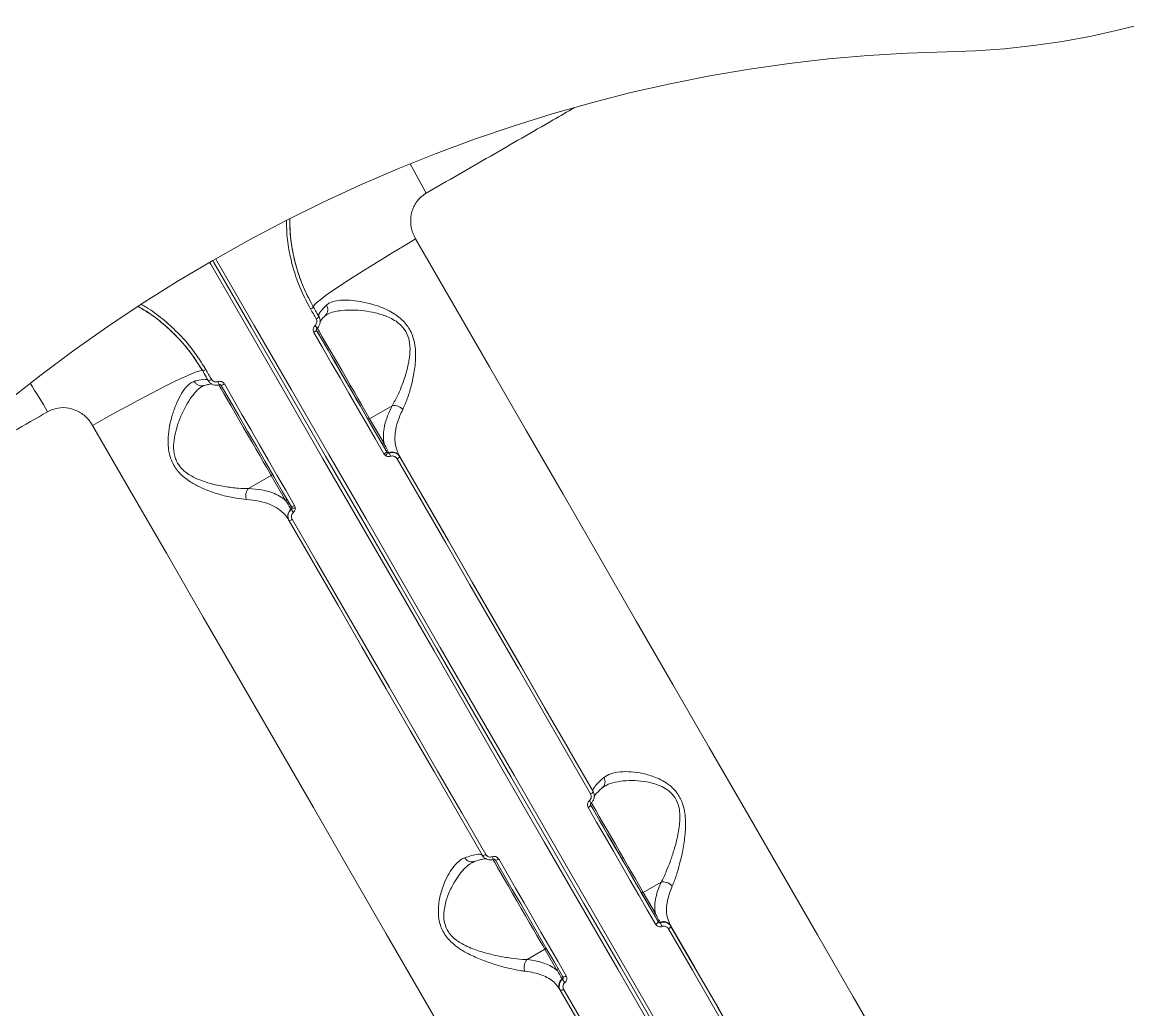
# Model space of a CAD drawing. Header units: millimetres. Extents: x 10684 to 26054, y -4768 to 6894.
# Drawn here: x 16969.7 to 17281.1, y -1703.8 to -1425.6 of the extents above; entities that cross this region are included whole.
import ezdxf

# ---------------------------------------------------------------- set-up
doc = ezdxf.new("R2010")
doc.units = ezdxf.units.MM
doc.layers.add('DIKOM_ОБЪЕКТ', color=7, linetype='Continuous')

msp = doc.modelspace()

# ---------------------------------------------------------------- linework, layer by layer
at = {"layer": 'DIKOM_ОБЪЕКТ', "color": 7, "linetype": 'Continuous', "lineweight": 15}
for p, q in [((17053.266, -1508.548), (17053.301, -1508.608)), ((17055.411, -1507.997), (17055.593, -1507.876)), ((17073.891, -1533.624), (17067.551, -1537.285)), ((17066.891, -1537.142), (17070.932, -1544.145)), ((17071.592, -1544.287), (17067.551, -1537.285)), ((17073.036, -1546.956), (17072.987, -1546.872)), ((17076.057, -1548.022), (17075.91, -1547.766)), ((17033.42, -1556.942), (17039.817, -1553.249)), ((17039.817, -1553.249), (17043.879, -1560.287)), ((17045.419, -1562.789), (17045.467, -1562.872)), ((17044.732, -1565.766), (17044.88, -1566.021)), ((17133.2, -1641.128), (17133.727, -1640.772)), ((17130.474, -1642.273), (17130.509, -1642.333)), ((17096.263, -1662.429), (17096.441, -1662.32)), ((17149.632, -1667.838), (17144.603, -1670.741)), ((17143.944, -1670.599), (17147.343, -1676.489)), ((17148.003, -1676.632), (17144.603, -1670.741)), ((17147.343, -1676.489), (17148.762, -1678.948)), ((17148.762, -1678.948), (17148.791, -1678.998)), ((17149.433, -1679.276), (17149.347, -1679.127)), ((17152.411, -1680.267), (17152.269, -1680.021)), ((17111.863, -1689.644), (17116.891, -1686.741)), ((17116.891, -1686.741), (17120.29, -1692.632)), ((17121.779, -1695.044), (17121.864, -1695.193)), ((17121.944, -1694.498), (17121.916, -1694.448)), ((17121.092, -1698.021), (17121.234, -1698.267))]:
    msp.add_line(p, q, dxfattribs=at)
at = {"layer": 'DIKOM_ОБЪЕКТ', "color": 7, "linetype": 'Continuous', "lineweight": 15, "flags": 128}
for points in [[(17230.044, -1433.973), (17238.157, -1433.692), (17246.31, -1433.102), (17254.488, -1432.204), (17262.677, -1431.001), (17270.863, -1429.493), (17279.031, -1427.685), (17287.167, -1425.578)], [(17230.044, -1433.973), (17219.004, -1434.305), (17207.92, -1434.953), (17196.803, -1435.918), (17185.663, -1437.199), (17174.513, -1438.795), (17163.363, -1440.703), (17152.223, -1442.921), (17141.106, -1445.449), (17130.022, -1448.283), (17118.982, -1451.42), (17107.998, -1454.857), (17097.079, -1458.591), (17086.237, -1462.619), (17075.482, -1466.935), (17064.825, -1471.537), (17054.277, -1476.419), (17043.849, -1481.576), (17033.549, -1487.004), (17023.39, -1492.696), (17013.38, -1498.649), (17003.53, -1504.854), (16993.849, -1511.307), (16984.348, -1518.001), (16975.034, -1524.929), (16965.919, -1532.084)], [(17051.705, -1505.843), (17051.755, -1505.565), (17052.122, -1505.108), (17052.8, -1504.475), (17053.784, -1503.673), (17055.065, -1502.707), (17056.632, -1501.588), (17058.469, -1500.326), (17060.56, -1498.931), (17062.887, -1497.417), (17065.427, -1495.797), (17068.159, -1494.087), (17071.056, -1492.301), (17074.092, -1490.457), (17077.241, -1488.57), (17080.472, -1486.659)], [(17213.731, -1717.463), (17203.707, -1700.102), (17193.634, -1682.655), (17183.514, -1665.128), (17173.35, -1647.525), (17163.147, -1629.853), (17152.907, -1612.118), (17142.634, -1594.324), (17132.33, -1576.478), (17121.999, -1558.585), (17111.645, -1540.65), (17101.27, -1522.681), (17090.878, -1504.682), (17080.472, -1486.659)], [(17022.477, -1493.225), (17022.798, -1493.78), (17033.314, -1511.995), (17043.821, -1530.193), (17054.315, -1548.369), (17064.793, -1566.517), (17075.252, -1584.631), (17085.688, -1602.707), (17096.099, -1620.739), (17106.481, -1638.721), (17116.831, -1656.647), (17127.147, -1674.513), (17137.424, -1692.313), (17147.66, -1710.042)], [(17023.345, -1492.722), (17023.648, -1493.248), (17034.156, -1511.448), (17044.654, -1529.631), (17055.139, -1547.791), (17065.609, -1565.925), (17076.059, -1584.024), (17086.486, -1602.085), (17096.889, -1620.102), (17107.262, -1638.069), (17117.604, -1655.981), (17127.911, -1673.832), (17138.179, -1691.617), (17148.407, -1709.331)], [(17148.407, -1709.331), (17138.179, -1691.617), (17127.911, -1673.832), (17117.604, -1655.981), (17107.262, -1638.069), (17096.889, -1620.102), (17086.486, -1602.085), (17076.059, -1584.024), (17065.609, -1565.925), (17055.139, -1547.791), (17044.654, -1529.631), (17034.156, -1511.448), (17023.648, -1493.248), (17023.345, -1492.722)], [(17149.396, -1709.04), (17139.16, -1691.311), (17128.883, -1673.511), (17118.567, -1655.645), (17108.217, -1637.718), (17097.835, -1619.737), (17087.424, -1601.705), (17076.988, -1583.629), (17066.529, -1565.514), (17056.051, -1547.366), (17045.557, -1529.19), (17035.05, -1510.992), (17024.534, -1492.777), (17024.213, -1492.222)], [(17050.902, -1506.371), (17051.101, -1506.717), (17051.301, -1507.063), (17051.501, -1507.409), (17051.701, -1507.755), (17051.901, -1508.101), (17052.1, -1508.447), (17052.3, -1508.793), (17052.5, -1509.139)], [(17051.705, -1505.843), (17051.9, -1506.181), (17052.095, -1506.519), (17052.29, -1506.857), (17052.486, -1507.195), (17052.681, -1507.533), (17052.876, -1507.871), (17053.071, -1508.21), (17053.266, -1508.548)], [(17053.301, -1508.608), (17053.102, -1508.263), (17052.902, -1507.917), (17052.703, -1507.571), (17052.503, -1507.226), (17052.303, -1506.88), (17052.104, -1506.534), (17051.904, -1506.188), (17051.705, -1505.843)], [(17051.814, -1512.963), (17054.285, -1517.243), (17056.755, -1521.522), (17059.225, -1525.799), (17061.694, -1530.076), (17064.163, -1534.351), (17066.63, -1538.625), (17069.096, -1542.897), (17071.562, -1547.167)], [(17052.604, -1512.397), (17053.191, -1513.413), (17053.961, -1514.746), (17054.855, -1516.294), (17055.853, -1518.023), (17056.934, -1519.896), (17058.074, -1521.87), (17059.249, -1523.904), (17060.432, -1525.953), (17061.597, -1527.972), (17062.719, -1529.916), (17063.775, -1531.744), (17064.739, -1533.414), (17065.592, -1534.892), (17066.314, -1536.144), (17066.891, -1537.142)], [(17072.351, -1546.603), (17069.888, -1542.336), (17067.423, -1538.068), (17064.958, -1533.798), (17062.491, -1529.526), (17060.025, -1525.253), (17057.557, -1520.979), (17055.088, -1516.703), (17052.619, -1512.427)], [(17067.551, -1537.285), (17066.956, -1536.255), (17066.211, -1534.964), (17065.332, -1533.441), (17064.337, -1531.718), (17063.249, -1529.833), (17062.091, -1527.828), (17060.89, -1525.746), (17059.67, -1523.633), (17058.459, -1521.536), (17057.283, -1519.499), (17056.168, -1517.568), (17055.138, -1515.785), (17054.217, -1514.189), (17053.423, -1512.814), (17052.774, -1511.692), (17052.726, -1511.607)], [(17061.804, -1528.332), (17061.885, -1528.473), (17061.784, -1528.299), (17061.51, -1527.823), (17061.083, -1527.084), (17060.539, -1526.142), (17059.922, -1525.073), (17059.281, -1523.964), (17058.67, -1522.904), (17058.136, -1521.98), (17057.724, -1521.267), (17057.467, -1520.821), (17057.386, -1520.68), (17057.486, -1520.854), (17057.761, -1521.33), (17058.188, -1522.069), (17058.732, -1523.011), (17059.349, -1524.08), (17059.989, -1525.189), (17060.601, -1526.248), (17061.134, -1527.172), (17061.546, -1527.886), (17061.804, -1528.332)], [(17020.528, -1523.843), (17020.263, -1523.748), (17019.684, -1523.836), (17018.797, -1524.107), (17017.611, -1524.558), (17016.134, -1525.184), (17014.383, -1525.981), (17012.371, -1526.94), (17010.117, -1528.054), (17007.643, -1529.312), (17004.971, -1530.702), (17002.124, -1532.212), (16999.129, -1533.828), (16996.014, -1535.535), (16992.806, -1537.318), (16989.535, -1539.161)], [(17022.09, -1526.548), (17021.894, -1526.21), (17021.699, -1525.872), (17021.504, -1525.534), (17021.309, -1525.195), (17021.113, -1524.857), (17020.918, -1524.519), (17020.723, -1524.181), (17020.528, -1523.843)], [(17020.528, -1523.843), (17020.727, -1524.189), (17020.927, -1524.534), (17021.127, -1524.88), (17021.326, -1525.226), (17021.526, -1525.571), (17021.725, -1525.917), (17021.925, -1526.263), (17022.124, -1526.608)], [(17022.985, -1526.18), (17022.785, -1525.834), (17022.585, -1525.488), (17022.386, -1525.142), (17022.186, -1524.796), (17021.986, -1524.45), (17021.786, -1524.104), (17021.586, -1523.758), (17021.387, -1523.412)], [(17025.089, -1527.74), (17025.724, -1528.838), (17026.516, -1530.211), (17027.436, -1531.803), (17028.462, -1533.58), (17029.572, -1535.504), (17030.743, -1537.531), (17031.949, -1539.62), (17033.164, -1541.724), (17034.361, -1543.798), (17035.515, -1545.796), (17036.6, -1547.675), (17037.593, -1549.396), (17038.472, -1550.919), (17039.219, -1552.213), (17039.817, -1553.249)], [(17025.772, -1527.927), (17028.242, -1532.203), (17030.71, -1536.479), (17033.178, -1540.753), (17035.645, -1545.026), (17038.111, -1549.298), (17040.576, -1553.568), (17043.041, -1557.836), (17045.504, -1562.103)], [(17046.387, -1561.702), (17043.922, -1557.431), (17041.455, -1553.159), (17038.988, -1548.886), (17036.52, -1544.611), (17034.05, -1540.334), (17031.581, -1536.056), (17029.11, -1531.777), (17026.639, -1527.497)], [(16989.535, -1539.161), (16999.941, -1557.184), (17010.333, -1575.183), (17020.708, -1593.153), (17031.062, -1611.087), (17041.393, -1628.98), (17051.697, -1646.826), (17061.97, -1664.62), (17072.21, -1682.356), (17082.414, -1700.028), (17092.577, -1717.63)], [(17075.274, -1548.585), (17082.122, -1560.446), (17088.962, -1572.292), (17095.792, -1584.121), (17102.612, -1595.934), (17109.42, -1607.727), (17116.217, -1619.499), (17123.001, -1631.249), (17129.771, -1642.975)], [(17075.91, -1547.766), (17082.766, -1559.642), (17089.614, -1571.503), (17096.453, -1583.347), (17103.281, -1595.174), (17110.098, -1606.981), (17116.903, -1618.768), (17123.696, -1630.532), (17130.474, -1642.273)], [(17130.509, -1642.333), (17123.744, -1630.617), (17116.966, -1618.877), (17110.175, -1607.114), (17103.372, -1595.331), (17096.557, -1583.529), (17089.733, -1571.709), (17082.899, -1559.872), (17076.057, -1548.022)], [(17044.88, -1566.021), (17051.722, -1577.872), (17058.556, -1589.709), (17065.38, -1601.529), (17072.195, -1613.331), (17078.998, -1625.114), (17085.789, -1636.877), (17092.567, -1648.617), (17099.332, -1660.333)], [(17100.256, -1660.015), (17093.486, -1648.289), (17086.702, -1636.539), (17079.905, -1624.767), (17073.096, -1612.974), (17066.276, -1601.162), (17059.446, -1589.332), (17052.607, -1577.486), (17045.759, -1565.625)], [(17129.065, -1646.763), (17131.447, -1650.888), (17133.827, -1655.011), (17136.205, -1659.129), (17138.581, -1663.245), (17140.955, -1667.357), (17143.327, -1671.465), (17145.697, -1675.57), (17148.065, -1679.671)], [(17129.779, -1646.064), (17130.479, -1647.276), (17131.332, -1648.753), (17132.314, -1650.455), (17133.403, -1652.341), (17134.572, -1654.365), (17135.793, -1656.479), (17137.035, -1658.631), (17138.27, -1660.77), (17139.467, -1662.843), (17140.597, -1664.801), (17141.633, -1666.596), (17142.551, -1668.185), (17143.327, -1669.53), (17143.944, -1670.599)], [(17148.791, -1678.998), (17146.425, -1674.9), (17144.057, -1670.798), (17141.687, -1666.693), (17139.315, -1662.585), (17136.941, -1658.473), (17134.565, -1654.357), (17132.187, -1650.239), (17129.807, -1646.117)], [(17144.603, -1670.741), (17144.006, -1669.705), (17143.259, -1668.412), (17142.379, -1666.888), (17141.386, -1665.168), (17140.301, -1663.288), (17139.147, -1661.29), (17137.95, -1659.216), (17136.736, -1657.112), (17135.53, -1655.024), (17134.359, -1652.996), (17133.248, -1651.073), (17132.222, -1649.296), (17131.303, -1647.703), (17130.51, -1646.331), (17129.943, -1645.349)], [(17138.877, -1661.824), (17138.959, -1661.965), (17138.858, -1661.791), (17138.583, -1661.315), (17138.156, -1660.576), (17137.612, -1659.634), (17136.995, -1658.565), (17136.355, -1657.456), (17135.743, -1656.397), (17135.21, -1655.473), (17134.798, -1654.759), (17134.541, -1654.313), (17134.459, -1654.172), (17134.56, -1654.346), (17134.835, -1654.822), (17135.262, -1655.561), (17135.806, -1656.503), (17136.423, -1657.572), (17137.063, -1658.681), (17137.675, -1659.741), (17138.208, -1660.665), (17138.62, -1661.378), (17138.877, -1661.824)], [(17102.275, -1661.426), (17102.797, -1662.331), (17103.59, -1663.703), (17104.51, -1665.296), (17105.536, -1667.073), (17106.646, -1668.996), (17107.817, -1671.024), (17109.023, -1673.112), (17110.238, -1675.216), (17111.435, -1677.29), (17112.588, -1679.288), (17113.673, -1681.168), (17114.666, -1682.888), (17115.546, -1684.412), (17116.293, -1685.705), (17116.891, -1686.741)], [(17102.96, -1661.617), (17105.34, -1665.739), (17107.718, -1669.857), (17110.094, -1673.973), (17112.468, -1678.085), (17114.84, -1682.193), (17117.21, -1686.298), (17119.578, -1690.4), (17121.944, -1694.498)], [(17122.891, -1694.206), (17120.523, -1690.105), (17118.153, -1686), (17115.781, -1681.891), (17113.406, -1677.779), (17111.03, -1673.664), (17108.652, -1669.545), (17106.272, -1665.423), (17103.89, -1661.298)], [(17151.691, -1680.94), (17158.425, -1692.602), (17165.139, -1704.231), (17171.834, -1715.827), (17178.509, -1727.388), (17185.163, -1738.912), (17191.795, -1750.398), (17198.404, -1761.845), (17204.989, -1773.25)], [(17152.269, -1680.021), (17159.01, -1691.697), (17165.733, -1703.34), (17172.436, -1714.95), (17179.119, -1726.524), (17185.78, -1738.062), (17192.42, -1749.561), (17199.036, -1761.021), (17205.629, -1772.439)], [(17205.665, -1772.501), (17199.085, -1761.105), (17192.481, -1749.668), (17185.855, -1738.192), (17179.207, -1726.677), (17172.537, -1715.126), (17165.848, -1703.539), (17159.139, -1691.919), (17152.411, -1680.267)], [(17121.234, -1698.267), (17127.962, -1709.919), (17134.671, -1721.539), (17141.36, -1733.126), (17148.03, -1744.677), (17154.678, -1756.192), (17161.305, -1767.668), (17167.908, -1779.105), (17174.488, -1790.501)], [(17175.474, -1790.291), (17168.889, -1778.885), (17162.28, -1767.439), (17155.648, -1755.953), (17148.994, -1744.428), (17142.319, -1732.868), (17135.624, -1721.272), (17128.91, -1709.642), (17122.176, -1697.981)]]:
    msp.add_lwpolyline(points, dxfattribs=at)
at = {"layer": 'DIKOM_ОБЪЕКТ', "color": 7, "linetype": 'Continuous', "lineweight": 15}
for centre, radius, start, end in [((17288.743, -1357.223), 236.04, 207.30172, 209.58531), ((17048.979, -1502.575), 4.255, 296.86818, 309.83792), ((17053.387, -1506.571), 2.349, 318.42858, 32.85272), ((17050.669, -1505.503), 4.071, 296.73244, 310.29296), ((17050.049, -1509.436), 3.943, 296.58676, 310.67981), ((17046.275, -1516.269), 7.863, 34.76145, 41.5768), ((17019.063, -1519.852), 4.251, 290.1577, 303.13769), ((16772.975, -1655.02), 236.43, 30.41788, 32.69442), ((17020.757, -1522.786), 4.06, 289.68748, 303.28374), ((17032.247, -1524.362), 7.837, 198.42696, 205.2654), ((17024.471, -1524.213), 3.935, 289.3069, 303.42531), ((17074.492, -1536.629), 3.064, 39.51226, 101.308), ((17067.292, -1536.882), 0.479, 212.94868, 302.65546), ((17071.334, -1543.884), 0.478, 212.93447, 302.65551), ((17070.461, -1544.794), 2.617, 294.88027, 316.24256), ((17068.952, -1545.482), 3.861, 324.45233, 339.25813), ((17072.799, -1546.409), 0.5, 241.81945, 292.14148), ((17073.928, -1549.021), 2.345, 32.33268, 113.63342), ((17063.27, -1551.554), 10.794, 19.91617, 25.21456), ((17074.213, -1546.285), 2.533, 294.76757, 316.71699), ((17039.597, -1552.824), 0.478, 297.34438, 27.0753), ((17043.659, -1559.862), 0.478, 297.33369, 27.06672), ((17046.81, -1564.677), 2.345, 126.36775, 207.66983), ((17045.113, -1562.394), 0.5, 307.82125, 358.22297), ((17054.196, -1556.82), 10.622, 214.73711, 220.12127), ((17044.883, -1559.564), 2.615, 283.753, 305.13083), ((17046.233, -1558.604), 3.856, 260.72912, 275.5564), ((17044.299, -1563.559), 2.53, 283.27414, 305.24207), ((17129.261, -1641.642), 1.427, 290.97028, 331.03345), ((17128.558, -1645.433), 1.423, 290.85703, 331.29145), ((17105.61, -1664.875), 31.098, 38.5507, 40.0406), ((17099.358, -1658.907), 1.427, 268.96729, 309.0297), ((17130.852, -1650.208), 30.617, 199.95459, 201.46791), ((17102.992, -1660.194), 1.423, 268.69666, 309.14813), ((17144.345, -1670.338), 0.478, 212.93214, 302.65784), ((17147.745, -1676.229), 0.478, 212.92654, 302.66343), ((17147.634, -1678.478), 1.269, 289.88751, 335.81976), ((17149.159, -1678.697), 0.469, 212.34666, 293.63191), ((17150.287, -1681.276), 2.346, 32.33439, 113.63172), ((17141.933, -1683.133), 8.433, 19.58098, 27.21782), ((17151.266, -1679.763), 1.251, 289.88596, 336.24494), ((17116.671, -1686.316), 0.478, 297.34945, 27.06714), ((17120.071, -1692.207), 0.478, 297.33369, 27.06672), ((17123.169, -1696.932), 2.345, 126.36493, 207.67264), ((17121.5, -1694.666), 0.469, 306.36244, 27.69021), ((17128.944, -1690.635), 8.42, 212.77341, 220.42149), ((17122.073, -1693.235), 1.269, 264.17755, 310.105), ((17121.371, -1697.025), 1.25, 263.73458, 310.13026)]:
    msp.add_arc(centre, radius, start, end, dxfattribs=at)
for points, knots in [([(17083.478, -1473.76), (17089.486, -1470.296), (17101.507, -1463.365), (17115.435, -1455.339), (17123.257, -1450.834), (17125.25, -1449.687)], [0, 0, 0, 0, 0.4268247, 0.8539813, 1, 1, 1, 1]), ([(17080.472, -1486.659), (17080.02, -1485.682), (17079.121, -1483.742), (17078.995, -1480.504), (17079.841, -1477.486), (17081.449, -1475.144), (17082.881, -1474.167), (17083.478, -1473.76)], [0, 0, 0, 0, 0.2180166, 0.4332374, 0.6437851, 0.8514329, 1, 1, 1, 1]), ([(17044.161, -1481.555), (17044.163, -1482.612), (17044.17, -1485.574), (17044.875, -1490.405), (17046.248, -1495.953), (17048.213, -1501.334), (17050.006, -1504.694), (17050.902, -1506.371)], [0, 0, 0, 0, 0.1218148, 0.3412691, 0.5606111, 0.7806524, 1, 1, 1, 1]), ([(17045.08, -1481.098), (17045.085, -1482.332), (17045.1, -1485.418), (17045.818, -1490.318), (17047.168, -1495.709), (17049.086, -1500.94), (17050.833, -1504.21), (17051.705, -1505.843)], [0, 0, 0, 0, 0.14287531, 0.35703905, 0.57113724, 0.78590227, 1, 1, 1, 1]), ([(17051.705, -1505.843), (17050.828, -1504.2), (17049.07, -1500.909), (17047.145, -1495.639), (17045.795, -1490.205), (17045.09, -1485.327), (17045.086, -1482.279), (17045.084, -1481.095)], [0, 0, 0, 0, 0.2156168, 0.431918, 0.6475275, 0.8631786, 1, 1, 1, 1]), ([(17076.856, -1534.679), (17077.298, -1533.696), (17078.184, -1531.729), (17079.304, -1528.036), (17080.202, -1523.98), (17080.602, -1519.82), (17080.354, -1516.353), (17079.64, -1513.832), (17078.598, -1511.587), (17076.961, -1509.591), (17074.94, -1508.001), (17072.64, -1506.644), (17069.805, -1505.456), (17066.499, -1504.533), (17063.306, -1503.975), (17060.457, -1503.807), (17058.112, -1504.007), (17056.405, -1504.487), (17055.675, -1505.052), (17055.36, -1505.297)], [0, 0, 0, 0, 0.07590762, 0.1519039, 0.22863316, 0.3051869, 0.36886039, 0.40161818, 0.43433126, 0.49045833, 0.52823477, 0.56608404, 0.63087695, 0.69577043, 0.76452232, 0.83322866, 0.89368196, 0.95406291, 1, 1, 1, 1]), ([(17002.374, -1505.711), (17002.945, -1506.023), (17005.147, -1507.224), (17008.649, -1509.855), (17013.019, -1513.755), (17017.097, -1518.39), (17019.384, -1522.025), (17020.528, -1523.843)], [0, 0, 0, 0, 0.0750606, 0.2896968, 0.5036585, 0.7518272, 1, 1, 1, 1]), ([(17020.528, -1523.843), (17019.559, -1522.283), (17017.621, -1519.163), (17014.077, -1514.9), (17010.082, -1511.039), (17006.169, -1507.928), (17003.47, -1506.348), (17002.378, -1505.709)], [0, 0, 0, 0, 0.2121082, 0.4242178, 0.6387145, 0.8538848, 1, 1, 1, 1]), ([(17021.387, -1523.412), (17020.219, -1521.556), (17017.884, -1517.845), (17013.719, -1513.113), (17009.253, -1509.138), (17005.814, -1506.539), (17003.71, -1505.387), (17003.27, -1505.146)], [0, 0, 0, 0, 0.2527853, 0.5055717, 0.7235718, 0.9422609, 1, 1, 1, 1]), ([(17055.36, -1505.297), (17054.78, -1505.892), (17053.604, -1507.101), (17053.124, -1508.075), (17053.232, -1508.434), (17053.266, -1508.548)], [0, 0, 0, 0, 0.3984771, 0.80851, 1, 1, 1, 1]), ([(17055.593, -1507.876), (17055.62, -1507.858), (17056.115, -1507.523), (17057.502, -1507.127), (17059.851, -1506.719), (17062.725, -1506.63), (17065.882, -1506.852), (17069.146, -1507.416), (17071.905, -1508.237), (17074.149, -1509.291), (17076.057, -1510.556), (17077.853, -1512.577), (17078.582, -1514.662), (17078.956, -1516.94), (17078.918, -1519.71), (17078.146, -1523.532), (17076.925, -1527.299), (17075.48, -1530.783), (17074.425, -1532.669), (17073.891, -1533.624)], [0, 0, 0, 0, 0.00369789, 0.06751716, 0.13302116, 0.20597479, 0.28041861, 0.34793088, 0.41681582, 0.4545141, 0.49311154, 0.54764317, 0.6015095, 0.61124083, 0.67553798, 0.75493317, 0.83697142, 0.91746553, 1, 1, 1, 1]), ([(17052.5, -1509.139), (17052.57, -1509.294), (17052.71, -1509.603), (17052.71, -1510.123), (17052.55, -1510.611), (17052.324, -1510.907), (17052.177, -1511.034), (17052.157, -1511.051)], [0, 0, 0, 0, 0.2404797, 0.4810033, 0.7218854, 0.9628517, 1, 1, 1, 1]), ([(17052.729, -1511.783), (17052.762, -1511.755), (17053.007, -1511.544), (17053.384, -1511.053), (17053.65, -1510.243), (17053.65, -1509.379), (17053.418, -1508.865), (17053.301, -1508.608)], [0, 0, 0, 0, 0.0370879, 0.2779632, 0.5187507, 0.7593442, 1, 1, 1, 1]), ([(17053.534, -1509.975), (17053.533, -1509.976), (17053.532, -1509.978), (17053.681, -1509.734), (17054.035, -1509.295), (17054.523, -1508.757), (17054.984, -1508.32), (17055.162, -1508.152)], [0, 0, 0, 0, 0.1147166, 0.3227879, 0.5628566, 0.8315379, 1, 1, 1, 1]), ([(17055.231, -1508.192), (17055.252, -1508.165), (17055.312, -1508.083), (17055.496, -1507.982), (17055.62, -1507.914)], [0, 0, 0, 0, 0.3348213, 1, 1, 1, 1]), ([(17052.157, -1511.051), (17052.137, -1511.068), (17051.989, -1511.195), (17051.763, -1511.491), (17051.603, -1511.979), (17051.603, -1512.499), (17051.744, -1512.808), (17051.814, -1512.963)], [0, 0, 0, 0, 0.0372921, 0.2782325, 0.5190232, 0.7595555, 1, 1, 1, 1]), ([(17052.618, -1512.42), (17052.614, -1512.414), (17052.574, -1512.356), (17052.544, -1512.219), (17052.563, -1512.029), (17052.634, -1511.875), (17052.712, -1511.814), (17052.741, -1511.792)], [0, 0, 0, 0, 0.0341496, 0.305257, 0.5781241, 0.8481169, 1, 1, 1, 1]), ([(17018.186, -1526.747), (17017.825, -1526.899), (17017.103, -1527.203), (17015.894, -1528.298), (17014.579, -1530.072), (17013.23, -1532.692), (17012.046, -1535.807), (17011.203, -1539.096), (17010.747, -1542.383), (17010.768, -1545.642), (17011.412, -1548.493), (17012.517, -1550.671), (17013.633, -1552.207), (17015.006, -1553.567), (17016.876, -1554.996), (17019.233, -1556.342), (17022.474, -1557.734), (17026.134, -1558.905), (17029.843, -1559.729), (17031.908, -1559.94), (17032.849, -1560.035)], [0, 0, 0, 0, 0.0450793, 0.0901838, 0.1588898, 0.2276834, 0.2984047, 0.3691135, 0.4250481, 0.4808185, 0.5408194, 0.5713839, 0.6019537, 0.6344654, 0.6670287, 0.7198455, 0.7727684, 0.8528842, 0.9329843, 1, 1, 1, 1]), ([(17033.413, -1556.947), (17033.413, -1556.947), (17032.466, -1556.975), (17030.404, -1556.887), (17026.734, -1556.459), (17023.14, -1555.702), (17019.953, -1554.689), (17017.681, -1553.67), (17015.876, -1552.508), (17014.369, -1551.182), (17013.406, -1549.783), (17012.587, -1547.827), (17012.225, -1545.538), (17012.496, -1542.58), (17013.23, -1539.551), (17014.373, -1536.48), (17015.824, -1533.558), (17017.419, -1531.041), (17018.898, -1529.346), (17019.946, -1528.417), (17020.423, -1528.188), (17020.523, -1528.141)], [0, 0, 0, 0, 0.00005082, 0.07122945, 0.15494941, 0.24081961, 0.29461603, 0.34948989, 0.38106585, 0.41351503, 0.45919985, 0.47203566, 0.53060452, 0.58677353, 0.64484521, 0.71881207, 0.79427378, 0.86651911, 0.94052529, 0.98756169, 1, 1, 1, 1]), ([(17022.09, -1526.548), (17021.874, -1526.393), (17021.438, -1526.079), (17019.902, -1526.278), (17018.607, -1526.632), (17018.186, -1526.747)], [0, 0, 0, 0, 0.39587188, 0.80322798, 1, 1, 1, 1]), ([(17020.774, -1527.952), (17020.738, -1527.967), (17020.468, -1528.083), (17019.889, -1528.037), (17019.14, -1527.786), (17018.592, -1527.337), (17018.307, -1526.958), (17018.208, -1526.787), (17018.186, -1526.747)], [0, 0, 0, 0, 0.039491, 0.2984164, 0.5573556, 0.8163153, 0.9578933, 1, 1, 1, 1]), ([(17020.515, -1528.125), (17020.632, -1528.055), (17020.783, -1527.965), (17020.85, -1527.954), (17020.865, -1527.951)], [0, 0, 0, 0, 0.7688646, 1, 1, 1, 1]), ([(17020.787, -1527.986), (17020.987, -1527.925), (17021.618, -1527.732), (17022.351, -1527.574), (17022.946, -1527.478), (17023.228, -1527.476), (17023.209, -1527.474), (17023.203, -1527.473)], [0, 0, 0, 0, 0.1392887, 0.4392299, 0.6881594, 0.9067389, 1, 1, 1, 1]), ([(17022.124, -1526.608), (17022.147, -1526.646), (17022.313, -1526.922), (17022.733, -1527.375), (17023.487, -1527.772), (17024.34, -1527.916), (17024.887, -1527.772), (17025.161, -1527.7)], [0, 0, 0, 0, 0.0372456, 0.2780957, 0.5188597, 0.7593695, 1, 1, 1, 1]), ([(17024.812, -1526.839), (17024.647, -1526.882), (17024.318, -1526.968), (17023.805, -1526.88), (17023.351, -1526.641), (17023.098, -1526.369), (17022.998, -1526.202), (17022.985, -1526.18)], [0, 0, 0, 0, 0.2407365, 0.4813264, 0.7220762, 0.9627934, 1, 1, 1, 1]), ([(17026.639, -1527.497), (17026.626, -1527.475), (17026.526, -1527.309), (17026.273, -1527.036), (17025.819, -1526.797), (17025.306, -1526.71), (17024.977, -1526.796), (17024.812, -1526.839)], [0, 0, 0, 0, 0.0372458, 0.2778769, 0.5185801, 0.7592429, 1, 1, 1, 1]), ([(17025.162, -1527.709), (17025.17, -1527.705), (17025.235, -1527.675), (17025.375, -1527.667), (17025.557, -1527.715), (17025.698, -1527.81), (17025.747, -1527.898), (17025.765, -1527.932)], [0, 0, 0, 0, 0.0412455, 0.3033458, 0.5689244, 0.836055, 1, 1, 1, 1]), ([(16976.862, -1535.315), (16977.8, -1534.897), (16979.691, -1534.056), (16982.903, -1534.16), (16985.896, -1535.282), (16988.163, -1537.088), (16989.143, -1538.569), (16989.535, -1539.161)], [0, 0, 0, 0, 0.20990527, 0.42289282, 0.63826811, 0.85535735, 1, 1, 1, 1]), ([(17073.891, -1533.624), (17073.362, -1534.73), (17072.294, -1536.959), (17071.571, -1539.81), (17071.324, -1542.271), (17071.502, -1543.613), (17071.592, -1544.287)], [0, 0, 0, 0, 0.27944385, 0.5634179, 0.7807176, 1, 1, 1, 1]), ([(17075.91, -1547.766), (17075.465, -1546.763), (17074.563, -1544.729), (17074.631, -1541.371), (17075.372, -1538.001), (17076.335, -1535.846), (17076.856, -1534.679)], [0, 0, 0, 0, 0.2848649, 0.5777529, 0.7715692, 1, 1, 1, 1]), ([(16935.408, -1559.291), (16936.428, -1558.701), (16943.689, -1554.498), (16957.505, -1546.506), (16970.412, -1539.044), (16976.862, -1535.315)], [0, 0, 0, 0, 0.0755158, 0.5379648, 1, 1, 1, 1]), ([(17070.932, -1544.145), (17070.995, -1544.254), (17071.464, -1545.067), (17071.94, -1545.89), (17072.351, -1546.603)], [0, 0, 0, 0, 0.13435793, 1, 1, 1, 1]), ([(17072.987, -1546.872), (17072.569, -1546.126), (17072.089, -1545.268), (17071.649, -1544.399), (17071.592, -1544.287)], [0, 0, 0, 0, 0.870778, 1, 1, 1, 1]), ([(17071.562, -1547.167), (17071.602, -1547.231), (17071.739, -1547.452), (17071.946, -1547.612), (17072.093, -1547.727)], [0, 0, 0, 0, 0.2878501, 1, 1, 1, 1]), ([(17072.563, -1546.85), (17072.505, -1546.797), (17072.424, -1546.723), (17072.368, -1546.631), (17072.351, -1546.603)], [0, 0, 0, 0, 0.7051091, 1, 1, 1, 1]), ([(17073.036, -1546.956), (17072.992, -1546.967), (17072.937, -1546.981), (17072.823, -1546.976), (17072.699, -1546.943), (17072.607, -1546.88), (17072.563, -1546.85)], [0, 0, 0, 0, 0.2618986, 0.3210624, 0.6716241, 1, 1, 1, 1]), ([(17076.057, -1548.022), (17076.012, -1547.949), (17075.821, -1547.641), (17075.36, -1547.197), (17074.625, -1546.849), (17073.815, -1546.738), (17073.297, -1546.883), (17073.036, -1546.956)], [0, 0, 0, 0, 0.0748947, 0.3151506, 0.5451465, 0.7715206, 1, 1, 1, 1]), ([(17072.093, -1547.727), (17072.214, -1547.792), (17072.477, -1547.933), (17072.948, -1548.003), (17073.262, -1547.919), (17073.419, -1547.877)], [0, 0, 0, 0, 0.2985719, 0.6489972, 1, 1, 1, 1]), ([(17073.419, -1547.877), (17073.577, -1547.835), (17073.892, -1547.75), (17074.387, -1547.831), (17074.839, -1548.059), (17075.125, -1548.344), (17075.245, -1548.538), (17075.274, -1548.585)], [0, 0, 0, 0, 0.2249535, 0.4495596, 0.6803158, 0.9238067, 1, 1, 1, 1]), ([(17033.413, -1556.947), (17033.257, -1557.143), (17032.944, -1557.536), (17032.69, -1558.338), (17032.639, -1559.157), (17032.741, -1559.725), (17032.834, -1559.992), (17032.849, -1560.035)], [0, 0, 0, 0, 0.2462492, 0.4924856, 0.7387116, 0.9580214, 1, 1, 1, 1]), ([(17033.42, -1556.942), (17033.418, -1556.943), (17033.416, -1556.945), (17033.414, -1556.946), (17033.413, -1556.947)], [0, 0, 0, 0, 0.5760986, 1, 1, 1, 1]), ([(17043.879, -1560.287), (17043.345, -1559.876), (17042.273, -1559.05), (17040.026, -1558.035), (17037.17, -1557.226), (17034.677, -1557.037), (17033.42, -1556.942)], [0, 0, 0, 0, 0.2160684, 0.434111, 0.7147704, 1, 1, 1, 1]), ([(17032.849, -1560.035), (17034.031, -1560.152), (17036.415, -1560.388), (17039.578, -1561.352), (17041.971, -1562.668), (17043.697, -1564.204), (17044.386, -1565.244), (17044.732, -1565.766)], [0, 0, 0, 0, 0.21064703, 0.42474785, 0.67620869, 0.83740051, 1, 1, 1, 1]), ([(17045.504, -1562.103), (17045.459, -1562.024), (17044.99, -1561.212), (17044.515, -1560.388), (17044.085, -1559.644)], [0, 0, 0, 0, 0.0974145, 1, 1, 1, 1]), ([(17043.879, -1560.287), (17044.34, -1561.01), (17044.869, -1561.84), (17045.356, -1562.68), (17045.419, -1562.789)], [0, 0, 0, 0, 0.87022236, 1, 1, 1, 1]), ([(17045.467, -1562.872), (17045.263, -1563.075), (17044.849, -1563.485), (17044.546, -1564.322), (17044.519, -1565.217), (17044.76, -1565.754), (17044.88, -1566.021)], [0, 0, 0, 0, 0.2425153, 0.49170117, 0.74728411, 1, 1, 1, 1]), ([(17045.612, -1562.409), (17045.616, -1562.463), (17045.625, -1562.575), (17045.584, -1562.728), (17045.519, -1562.826), (17045.478, -1562.863), (17045.467, -1562.872)], [0, 0, 0, 0, 0.3283224, 0.6787329, 0.9204452, 1, 1, 1, 1]), ([(17045.504, -1562.103), (17045.539, -1562.173), (17045.588, -1562.271), (17045.607, -1562.379), (17045.612, -1562.409)], [0, 0, 0, 0, 0.7209182, 1, 1, 1, 1]), ([(17046.074, -1563.665), (17046.189, -1563.55), (17046.419, -1563.32), (17046.593, -1562.878), (17046.602, -1562.579), (17046.606, -1562.442)], [0, 0, 0, 0, 0.3509334, 0.7013871, 1, 1, 1, 1]), ([(17046.606, -1562.442), (17046.6, -1562.367), (17046.578, -1562.108), (17046.467, -1561.871), (17046.387, -1561.702)], [0, 0, 0, 0, 0.28793969, 1, 1, 1, 1]), ([(17045.759, -1565.625), (17045.682, -1565.456), (17045.528, -1565.118), (17045.53, -1564.559), (17045.703, -1564.039), (17045.952, -1563.788), (17046.074, -1563.665)], [0, 0, 0, 0, 0.2566212, 0.5136548, 0.7611975, 1, 1, 1, 1]), ([(17152.754, -1668.981), (17153.156, -1667.972), (17153.887, -1666.134), (17154.848, -1662.783), (17155.689, -1659.133), (17156.397, -1654.915), (17156.588, -1650.951), (17156.252, -1647.775), (17155.592, -1645.198), (17154.233, -1642.619), (17152.219, -1640.596), (17150.098, -1639.213), (17147.559, -1638.04), (17144.523, -1637.145), (17141.124, -1636.667), (17138.022, -1636.678), (17135.338, -1637.16), (17134.124, -1637.945), (17133.532, -1638.327)], [0, 0, 0, 0, 0.0785499, 0.1430597, 0.2076039, 0.2872155, 0.3665505, 0.405754, 0.4448527, 0.4974459, 0.5496918, 0.5922718, 0.6349375, 0.7072969, 0.779731, 0.8544864, 0.9291412, 1, 1, 1, 1]), ([(17133.532, -1638.327), (17132.893, -1638.904), (17131.638, -1640.035), (17130.638, -1641.266), (17130.352, -1641.955), (17130.448, -1642.206), (17130.474, -1642.273)], [0, 0, 0, 0, 0.3028879, 0.5944637, 0.8920247, 1, 1, 1, 1]), ([(17133.17, -1641.071), (17133.228, -1641.03), (17133.486, -1640.844), (17133.748, -1640.305), (17133.89, -1639.54), (17133.777, -1638.894), (17133.621, -1638.501), (17133.553, -1638.368), (17133.532, -1638.327)], [0, 0, 0, 0, 0.0749792, 0.336655, 0.598261, 0.8599217, 0.9567546, 1, 1, 1, 1]), ([(17133.753, -1640.825), (17134.073, -1640.624), (17135.061, -1640.004), (17137.401, -1639.457), (17140.49, -1639.14), (17143.879, -1639.276), (17146.856, -1639.8), (17149.35, -1640.654), (17151.373, -1641.716), (17153.274, -1643.407), (17154.441, -1645.674), (17154.892, -1647.947), (17154.935, -1649.365), (17154.871, -1651.572), (17154.427, -1654.568), (17153.392, -1658.473), (17152.248, -1661.919), (17150.985, -1665.059), (17150.189, -1666.931), (17149.639, -1667.835), (17149.638, -1667.835)], [0, 0, 0, 0, 0.03750775, 0.11597912, 0.19668251, 0.27195927, 0.3488884, 0.391545, 0.43514371, 0.48592971, 0.53634986, 0.57322115, 0.61174472, 0.61371515, 0.69474701, 0.77914571, 0.84724485, 0.91651196, 0.99995779, 1, 1, 1, 1]), ([(17129.771, -1642.975), (17129.84, -1643.127), (17129.978, -1643.432), (17129.975, -1643.947), (17129.814, -1644.43), (17129.587, -1644.724), (17129.439, -1644.851), (17129.418, -1644.869)], [0, 0, 0, 0, 0.2406699, 0.4814307, 0.721651, 0.9612166, 1, 1, 1, 1]), ([(17129.927, -1645.491), (17129.961, -1645.462), (17130.207, -1645.251), (17130.584, -1644.76), (17130.852, -1643.956), (17130.855, -1643.098), (17130.624, -1642.588), (17130.509, -1642.333)], [0, 0, 0, 0, 0.03878902, 0.27837544, 0.51862614, 0.75943201, 1, 1, 1, 1]), ([(17130.71, -1643.717), (17130.717, -1643.702), (17130.732, -1643.669), (17130.941, -1643.359), (17131.354, -1642.864), (17132.048, -1642.15), (17132.672, -1641.549), (17133.134, -1641.153), (17133.194, -1641.101)], [0, 0, 0, 0, 0.1361687, 0.3100551, 0.5091294, 0.7294263, 0.9646499, 1, 1, 1, 1]), ([(17129.418, -1644.869), (17129.398, -1644.887), (17129.25, -1645.013), (17129.023, -1645.308), (17128.861, -1645.791), (17128.859, -1646.306), (17128.996, -1646.611), (17129.065, -1646.763)], [0, 0, 0, 0, 0.0385808, 0.2780947, 0.5183699, 0.7592138, 1, 1, 1, 1]), ([(17129.806, -1646.112), (17129.802, -1646.105), (17129.761, -1646.045), (17129.735, -1645.912), (17129.76, -1645.732), (17129.83, -1645.588), (17129.904, -1645.525), (17129.936, -1645.499)], [0, 0, 0, 0, 0.0375201, 0.3508649, 0.6029794, 0.833938, 1, 1, 1, 1]), ([(17094.354, -1660.947), (17094.233, -1660.994), (17093.639, -1661.226), (17092.604, -1661.913), (17091.221, -1663.337), (17089.864, -1665.324), (17088.515, -1668.065), (17087.349, -1671.469), (17086.765, -1675.285), (17087.002, -1678.505), (17087.745, -1680.803), (17088.599, -1682.45), (17089.75, -1683.944), (17091.267, -1685.416), (17093.156, -1686.789), (17095.864, -1688.327), (17099.188, -1689.789), (17103.035, -1691.103), (17106.715, -1692.12), (17109.472, -1692.691), (17110.87, -1692.867), (17111.291, -1692.92)], [0, 0, 0, 0, 0.01345724, 0.06632551, 0.1192315, 0.18327368, 0.24735193, 0.32648022, 0.40536627, 0.4678606, 0.49909701, 0.53030396, 0.56144229, 0.59262223, 0.63451442, 0.67648773, 0.74808417, 0.81975809, 0.89395712, 0.96806372, 1, 1, 1, 1]), ([(17111.856, -1689.649), (17111.856, -1689.649), (17111.435, -1689.633), (17110.025, -1689.566), (17107.28, -1689.251), (17103.647, -1688.613), (17099.85, -1687.704), (17096.609, -1686.653), (17093.96, -1685.454), (17092.164, -1684.364), (17090.721, -1683.131), (17089.46, -1681.595), (17088.815, -1680.08), (17088.384, -1678.017), (17088.422, -1675.387), (17089.37, -1671.887), (17090.82, -1668.721), (17092.437, -1666.112), (17093.985, -1664.241), (17095.176, -1663.071), (17095.817, -1662.698), (17095.964, -1662.612)], [0, 0, 0, 0, 0.00004223, 0.03439984, 0.11364507, 0.19507223, 0.27078033, 0.34813252, 0.39076622, 0.43434065, 0.46449716, 0.49581656, 0.54482091, 0.55687661, 0.62014453, 0.70229621, 0.78764722, 0.85641897, 0.92636379, 0.98300961, 1, 1, 1, 1]), ([(17099.297, -1660.273), (17099.092, -1660.131), (17098.676, -1659.844), (17096.974, -1660.126), (17095.354, -1660.603), (17094.484, -1660.902), (17094.354, -1660.947)], [0, 0, 0, 0, 0.343499, 0.6969456, 0.9545328, 1, 1, 1, 1]), ([(17096.904, -1662.008), (17096.842, -1662.036), (17096.554, -1662.166), (17095.959, -1662.123), (17095.225, -1661.863), (17094.722, -1661.443), (17094.46, -1661.11), (17094.379, -1660.986), (17094.354, -1660.947)], [0, 0, 0, 0, 0.0724057, 0.3347853, 0.5971588, 0.8595126, 0.9566105, 1, 1, 1, 1]), ([(17096.267, -1662.436), (17096.409, -1662.342), (17096.651, -1662.182), (17096.84, -1662.135), (17096.918, -1662.116)], [0, 0, 0, 0, 0.5856858, 1, 1, 1, 1]), ([(17096.918, -1662.045), (17097.036, -1662.004), (17097.674, -1661.781), (17098.58, -1661.524), (17099.552, -1661.292), (17100.141, -1661.202), (17100.431, -1661.198), (17100.413, -1661.196), (17100.408, -1661.196)], [0, 0, 0, 0, 0.05599934, 0.30265377, 0.54428389, 0.74514604, 0.92169734, 1, 1, 1, 1]), ([(17099.332, -1660.333), (17099.357, -1660.375), (17099.525, -1660.653), (17099.948, -1661.1), (17100.696, -1661.487), (17101.542, -1661.624), (17102.086, -1661.48), (17102.358, -1661.408)], [0, 0, 0, 0, 0.042247, 0.2819783, 0.5212707, 0.7606141, 1, 1, 1, 1]), ([(17102.073, -1660.657), (17101.91, -1660.7), (17101.583, -1660.787), (17101.074, -1660.705), (17100.625, -1660.474), (17100.371, -1660.206), (17100.271, -1660.04), (17100.256, -1660.015)], [0, 0, 0, 0, 0.239385, 0.4786885, 0.7178993, 0.9577141, 1, 1, 1, 1]), ([(17103.89, -1661.298), (17103.875, -1661.273), (17103.775, -1661.106), (17103.521, -1660.839), (17103.072, -1660.608), (17102.564, -1660.527), (17102.237, -1660.613), (17102.073, -1660.657)], [0, 0, 0, 0, 0.0426023, 0.282459, 0.5216221, 0.7607539, 1, 1, 1, 1]), ([(17102.361, -1661.415), (17102.37, -1661.411), (17102.431, -1661.383), (17102.559, -1661.373), (17102.726, -1661.406), (17102.873, -1661.491), (17102.931, -1661.58), (17102.959, -1661.623)], [0, 0, 0, 0, 0.0399211, 0.2691177, 0.5036652, 0.7550183, 1, 1, 1, 1]), ([(17149.632, -1667.838), (17149.272, -1668.68), (17148.548, -1670.372), (17147.996, -1672.67), (17147.776, -1674.783), (17147.927, -1676.014), (17148.003, -1676.632)], [0, 0, 0, 0, 0.2595417, 0.5218333, 0.7598818, 1, 1, 1, 1]), ([(17149.638, -1667.835), (17149.637, -1667.836), (17149.635, -1667.837), (17149.632, -1667.838), (17149.632, -1667.838)], [0, 0, 0, 0, 0.6177234, 1, 1, 1, 1]), ([(17149.638, -1667.835), (17149.89, -1667.79), (17150.395, -1667.699), (17151.227, -1667.86), (17151.998, -1668.222), (17152.453, -1668.613), (17152.678, -1668.88), (17152.728, -1668.946), (17152.754, -1668.981)], [0, 0, 0, 0, 0.2316292, 0.4632571, 0.6948587, 0.9264781, 0.9610293, 1, 1, 1, 1]), ([(17152.269, -1680.021), (17151.863, -1679.098), (17151.04, -1677.226), (17151.134, -1674.073), (17151.802, -1671.269), (17152.478, -1669.644), (17152.754, -1668.981)], [0, 0, 0, 0, 0.3072577, 0.6233184, 0.8463509, 1, 1, 1, 1]), ([(17149.347, -1679.127), (17149.277, -1679.005), (17148.927, -1678.394), (17148.47, -1677.553), (17148.109, -1676.84), (17148.003, -1676.632)], [0, 0, 0, 0, 0.1504185, 0.7521265, 1, 1, 1, 1]), ([(17148.065, -1679.671), (17148.085, -1679.704), (17148.192, -1679.879), (17148.455, -1680.147), (17148.901, -1680.369), (17149.4, -1680.442), (17149.719, -1680.352), (17149.879, -1680.307)], [0, 0, 0, 0, 0.0557711, 0.2968132, 0.5326761, 0.7662278, 1, 1, 1, 1]), ([(17149.433, -1679.276), (17149.379, -1679.29), (17149.269, -1679.319), (17149.094, -1679.279), (17148.936, -1679.185), (17148.84, -1679.079), (17148.799, -1679.011), (17148.791, -1678.998)], [0, 0, 0, 0, 0.2178173, 0.4436375, 0.6836277, 0.9398065, 1, 1, 1, 1]), ([(17152.411, -1680.267), (17152.379, -1680.215), (17152.208, -1679.936), (17151.781, -1679.507), (17151.051, -1679.156), (17150.229, -1679.048), (17149.698, -1679.2), (17149.433, -1679.276)], [0, 0, 0, 0, 0.0547668, 0.2944157, 0.5301182, 0.7646722, 1, 1, 1, 1]), ([(17149.879, -1680.307), (17150.039, -1680.261), (17150.359, -1680.171), (17150.858, -1680.244), (17151.303, -1680.465), (17151.566, -1680.734), (17151.672, -1680.908), (17151.691, -1680.94)], [0, 0, 0, 0, 0.23409449, 0.46795089, 0.70397061, 0.94485013, 1, 1, 1, 1]), ([(17111.856, -1689.649), (17111.691, -1689.844), (17111.361, -1690.236), (17111.083, -1691.036), (17111.011, -1691.885), (17111.123, -1692.475), (17111.241, -1692.803), (17111.274, -1692.88), (17111.291, -1692.92)], [0, 0, 0, 0, 0.2316095, 0.4632473, 0.6948735, 0.9265001, 0.9610411, 1, 1, 1, 1]), ([(17111.863, -1689.644), (17111.861, -1689.645), (17111.859, -1689.647), (17111.857, -1689.648), (17111.856, -1689.649)], [0, 0, 0, 0, 0.6181656, 1, 1, 1, 1]), ([(17120.29, -1692.632), (17119.798, -1692.26), (17118.808, -1691.513), (17116.877, -1690.649), (17114.607, -1689.975), (17112.78, -1689.755), (17111.863, -1689.644)], [0, 0, 0, 0, 0.2380415, 0.4781527, 0.737705, 1, 1, 1, 1]), ([(17111.291, -1692.92), (17112.155, -1693.037), (17113.891, -1693.273), (17116.092, -1693.954), (17117.973, -1694.863), (17119.763, -1696.138), (17120.599, -1697.323), (17121.092, -1698.021)], [0, 0, 0, 0, 0.1872856, 0.3765516, 0.5570008, 0.7391953, 1, 1, 1, 1]), ([(17120.29, -1692.632), (17120.368, -1692.75), (17120.754, -1693.341), (17121.26, -1694.155), (17121.661, -1694.843), (17121.779, -1695.044)], [0, 0, 0, 0, 0.1504541, 0.752144, 1, 1, 1, 1]), ([(17121.864, -1695.193), (17121.839, -1695.214), (17121.598, -1695.411), (17121.213, -1695.878), (17120.92, -1696.666), (17120.898, -1697.514), (17121.122, -1698.017), (17121.234, -1698.267)], [0, 0, 0, 0, 0.0286365, 0.2670785, 0.5101399, 0.7556439, 1, 1, 1, 1]), ([(17121.944, -1694.498), (17121.973, -1694.558), (17122.029, -1694.676), (17122.041, -1694.87), (17121.996, -1695.04), (17121.927, -1695.136), (17121.881, -1695.179), (17121.87, -1695.188), (17121.864, -1695.193)], [0, 0, 0, 0, 0.26304067, 0.51594455, 0.7520885, 0.94113246, 0.9741759, 1, 1, 1, 1]), ([(17122.176, -1697.981), (17122.106, -1697.825), (17121.966, -1697.514), (17121.971, -1696.992), (17122.143, -1696.509), (17122.374, -1696.226), (17122.519, -1696.107), (17122.534, -1696.094)], [0, 0, 0, 0, 0.2457685, 0.4917751, 0.734299, 0.9715042, 1, 1, 1, 1]), ([(17122.534, -1696.094), (17122.549, -1696.082), (17122.694, -1695.963), (17122.925, -1695.68), (17123.096, -1695.197), (17123.102, -1694.674), (17122.961, -1694.362), (17122.891, -1694.206)], [0, 0, 0, 0, 0.0278712, 0.265018, 0.5077418, 0.7539835, 1, 1, 1, 1])]:
    msp.add_open_spline(points, degree=3, knots=knots, dxfattribs=at)

doc.saveas('drawing.dxf')
